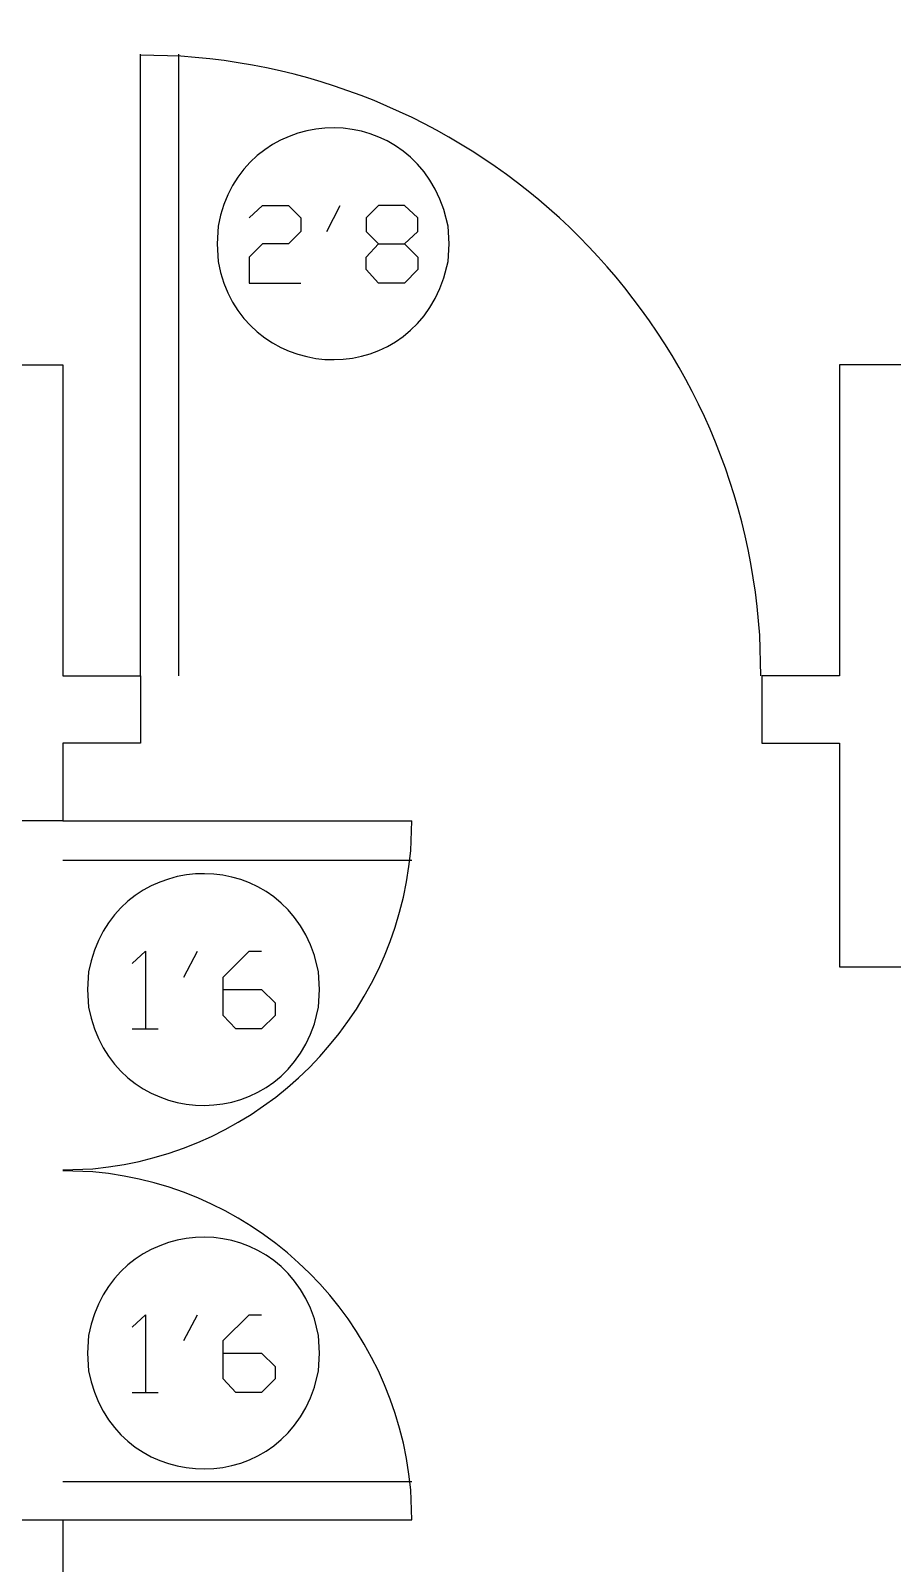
# Model space of a CAD drawing. Header units: inches. Extents: x -167 to 6071, y -6287 to -2731.
# Drawn here: x 834.8 to 879.2, y -5776.3 to -5697.4 of the extents above; entities that cross this region are included whole.
import ezdxf

# ---------------------------------------------------------------- set-up
doc = ezdxf.new("R2010")
doc.units = ezdxf.units.IN
doc.header["$LTSCALE"] = 96
doc.header["$MEASUREMENT"] = 0
doc.layers.add('PDF_Geometry', color=7, linetype='Continuous', true_color=0x4a4a4a)

msp = doc.modelspace()

# ---------------------------------------------------------------- linework, layer by layer
at = {"layer": 'PDF_Geometry', "color": 7}
for points in [[(935.423, -5714.602), (939.423, -5714.602), (939.423, -5581.109), (796.917, -5581.109), (796.917, -5714.602), (836.437, -5714.602), (836.437, -5730.602), (840.437, -5730.602), (840.437, -5734.069), (836.437, -5734.069), (836.437, -5738.069), (832.917, -5738.069), (832.917, -5734.069), (798.943, -5734.069), (798.943, -5778.069), (832.917, -5778.069), (832.917, -5774.069), (836.437, -5774.069), (836.437, -5785.589)], [(840.437, -5730.602), (840.437, -5698.602)], [(842.41, -5730.602), (842.41, -5698.602)], [(887.423, -5714.602), (876.437, -5714.602), (876.437, -5730.602), (872.437, -5730.602), (872.437, -5734.069), (876.437, -5734.069), (876.437, -5745.589), (946.943, -5745.589)], [(836.437, -5738.069), (854.41, -5738.069)], [(836.437, -5740.095), (854.41, -5740.095)], [(836.437, -5772.095), (854.41, -5772.095)], [(836.437, -5774.069), (854.41, -5774.069)]]:
    msp.add_lwpolyline(points, dxfattribs=at)
at = {"layer": 'PDF_Geometry'}
for points in [[(872.383, -5730.602), (872.33, -5728.522, 0.376185), (842.517, -5698.709), (840.437, -5698.655)], [(836.437, -5756.042), (837.983, -5755.989, 0.362622), (854.357, -5739.615), (854.41, -5738.069)], [(854.41, -5774.069), (854.357, -5772.522, 0.362866), (837.983, -5756.149), (836.437, -5756.095)]]:
    msp.add_lwpolyline(points, format="xyb", dxfattribs=at)
for points in [[(846.037, -5707.029), (846.73, -5706.389), (848.063, -5706.389), (848.703, -5707.029), (848.703, -5707.722), (848.063, -5708.362), (846.73, -5708.362), (846.037, -5709.055), (846.037, -5710.389), (848.703, -5710.389)], [(850.037, -5707.722), (850.73, -5706.389)], [(854.037, -5708.362), (854.73, -5709.055), (854.73, -5709.695), (854.037, -5710.389), (852.703, -5710.389), (852.063, -5709.695), (852.063, -5709.055), (852.703, -5708.362), (854.037, -5708.362), (854.73, -5707.722), (854.73, -5707.029), (854.037, -5706.389), (852.703, -5706.389), (852.063, -5707.029), (852.063, -5707.722), (852.703, -5708.362)], [(856.063, -5710.122), (856.277, -5709.269), (856.33, -5708.362), (856.277, -5707.455), (856.063, -5706.602)], [(844.437, -5707.455), (844.383, -5708.362), (844.437, -5709.269)], [(840.01, -5745.429), (840.703, -5744.789), (840.703, -5748.789)], [(842.677, -5746.122), (843.37, -5744.789)], [(844.703, -5746.762), (846.677, -5746.762), (847.37, -5747.455), (847.37, -5748.095), (846.677, -5748.789), (845.343, -5748.789), (844.703, -5748.095), (844.703, -5746.122), (846.037, -5744.789), (846.677, -5744.789)], [(849.397, -5748.522), (849.61, -5747.669), (849.663, -5746.762), (849.61, -5745.855), (849.397, -5745.002)], [(837.77, -5745.855), (837.717, -5746.762), (837.77, -5747.669)], [(840.01, -5748.789), (841.343, -5748.789)], [(840.01, -5764.149), (840.703, -5763.509), (840.703, -5767.509)], [(842.677, -5764.842), (843.37, -5763.509)], [(844.703, -5765.482), (846.677, -5765.482), (847.37, -5766.175), (847.37, -5766.815), (846.677, -5767.509), (845.343, -5767.509), (844.703, -5766.815), (844.703, -5764.842), (846.037, -5763.509), (846.677, -5763.509)], [(849.397, -5767.242), (849.61, -5766.389), (849.663, -5765.482), (849.61, -5764.575), (849.397, -5763.722)], [(837.77, -5764.575), (837.717, -5765.482), (837.77, -5766.389)], [(840.01, -5767.509), (841.343, -5767.509)]]:
    msp.add_lwpolyline(points, dxfattribs=at)
for points in [[(856.063, -5706.602), (854.081, -5700.583), (845.577, -5701.163), (844.437, -5707.455)], [(844.437, -5709.269), (845.58, -5715.566), (854.084, -5716.137), (856.063, -5710.122)], [(849.397, -5745.002), (847.422, -5738.993), (838.917, -5739.552), (837.77, -5745.855)], [(837.77, -5747.669), (838.913, -5753.967), (847.419, -5754.535), (849.397, -5748.522)], [(849.397, -5763.722), (847.419, -5757.71), (838.914, -5758.277), (837.77, -5764.575)], [(837.77, -5766.389), (838.913, -5772.686), (847.417, -5773.257), (849.397, -5767.242)]]:
    msp.add_open_spline(points, degree=3, dxfattribs=at)

doc.saveas('drawing.dxf')
